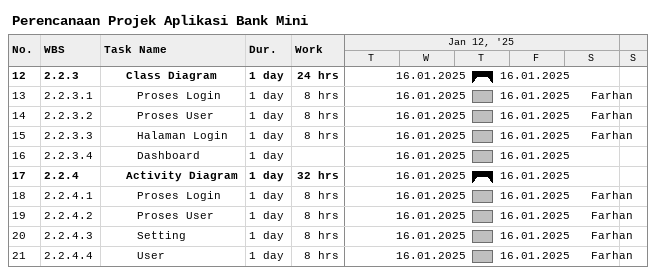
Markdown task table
Perencanaan Projek Aplikasi Bank Mini

| ID | WBS | Task | Duration | Start | Finish | Resources | Work (h) |
|---|---|---|---|---|---|---|---|
| 12 | 2.2.3 | **Class Diagram** | 1d | 2025-01-16 | 2025-01-16 |  | 24 |
| 13 | 2.2.3.1 | Proses Login | 1d | 2025-01-16 | 2025-01-16 | Farhan | 8 |
| 14 | 2.2.3.2 | Proses User | 1d | 2025-01-16 | 2025-01-16 | Farhan | 8 |
| 15 | 2.2.3.3 | Halaman Login | 1d | 2025-01-16 | 2025-01-16 | Farhan | 8 |
| 16 | 2.2.3.4 | Dashboard | 1d | 2025-01-16 | 2025-01-16 |  |  |
| 17 | 2.2.4 | **Activity Diagram** | 1d | 2025-01-16 | 2025-01-16 |  | 32 |
| 18 | 2.2.4.1 | Proses Login | 1d | 2025-01-16 | 2025-01-16 | Farhan | 8 |
| 19 | 2.2.4.2 | Proses User | 1d | 2025-01-16 | 2025-01-16 | Farhan | 8 |
| 20 | 2.2.4.3 | Setting | 1d | 2025-01-16 | 2025-01-16 | Farhan | 8 |
| 21 | 2.2.4.4 | User | 1d | 2025-01-16 | 2025-01-16 | Farhan | 8 |
